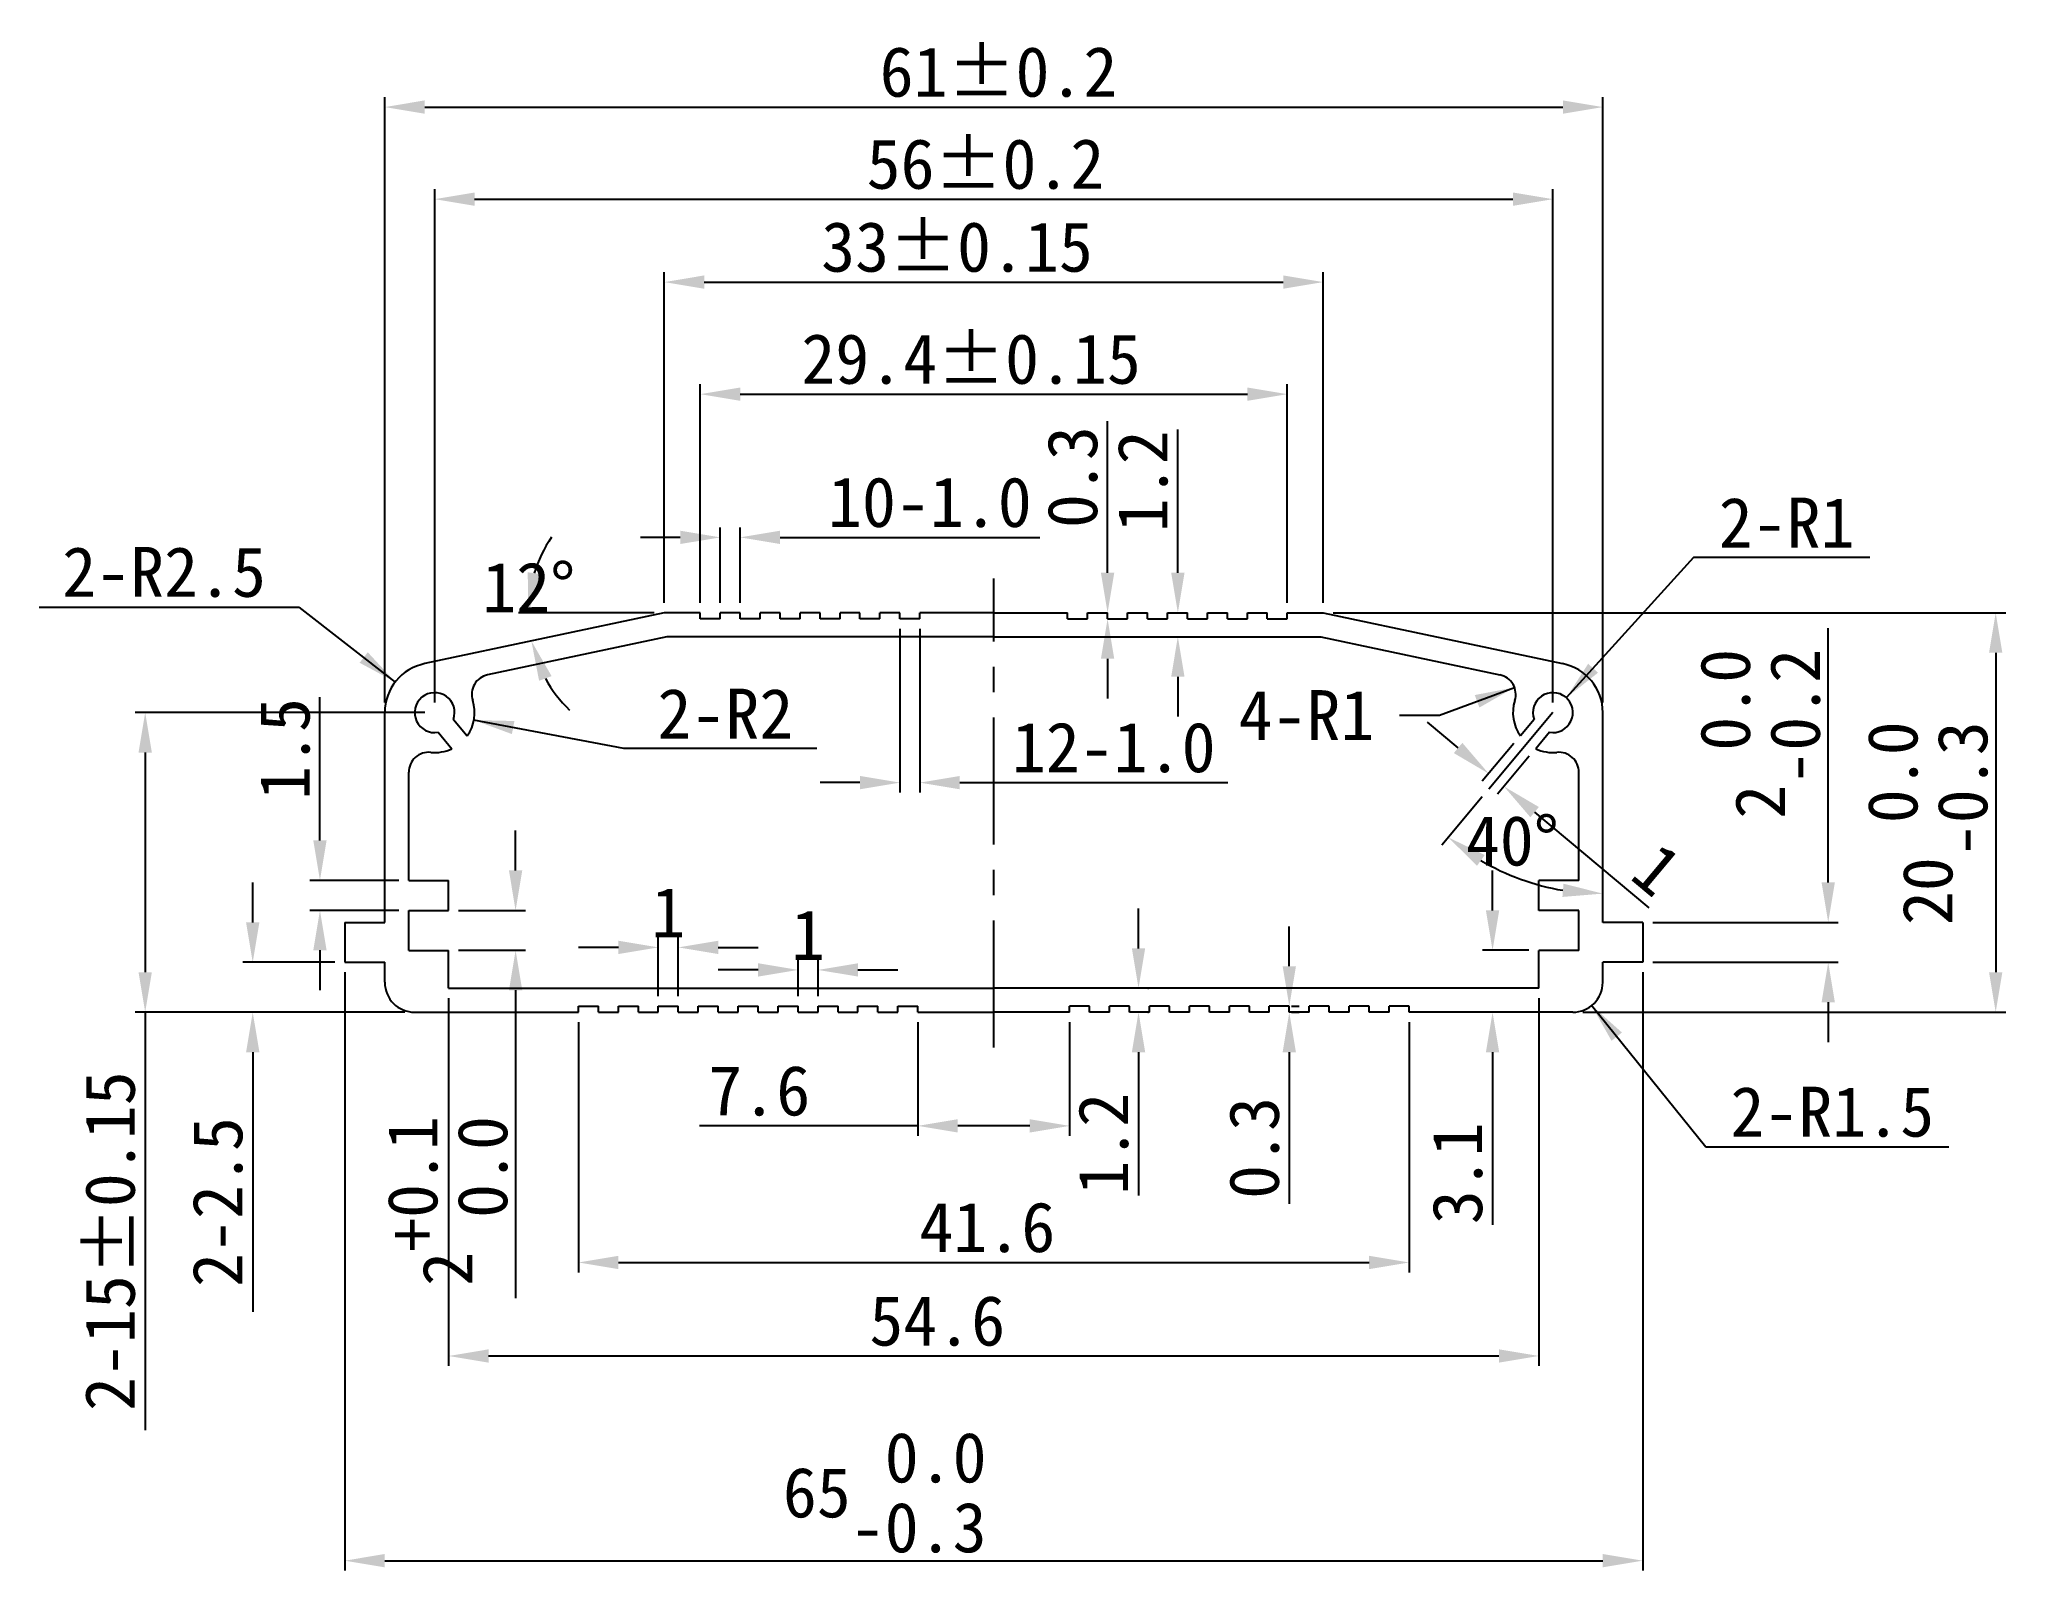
# Model space of a CAD drawing. Extents: x 70 to 168.5, y 25.7 to 102.4.
import ezdxf

# ---------------------------------------------------------------- set-up
doc = ezdxf.new("R2010")
doc.units = 0
doc.header["$LTSCALE"] = 0.2
doc.linetypes.add('CENTER', pattern=[50.8, 31.75, -6.35, 6.35, -6.35])
doc.layers.get('0').update_dxf_attribs({"linetype": 'CONTINUOUS'})
doc.layers.get('DEFPOINTS').update_dxf_attribs({"linetype": 'CONTINUOUS'})
doc.layers.add('LAYER1', color=7, linetype='CONTINUOUS')
doc.dimstyles.get("Standard").update_dxf_attribs({"dimtxt": 0.18, "dimasz": 0.18, "dimexe": 0.18, "dimexo": 0.0625, "dimgap": 0.09, "dimtad": 0, "dimtih": 1, "dimtoh": 1, "dimdec": 4, "dimzin": 0, "dimdsep": 46, "dimtxsty": 'Standard', "dimcen": 0.09, "dimadec": 0, "dimazin": 0, "dimtfac": 1, "dimtdec": 4, "dimtofl": 0, "dimtmove": 0, "dimatfit": 3, "dimfxl": 0, "dimtolj": 1, "dimtzin": 0, "dimarcsym": 0})

# ---------------------------------------------------------------- blocks, each defined once
blk = doc.blocks.new('*D1')
at = {"color": 5, "linetype": 'ByBlock'}
for p, q in [((103.139, 74.151), (103.139, 85.094)), ((132.539, 74.151), (132.539, 85.094)), ((105.139, 84.594), (130.539, 84.594))]:
    blk.add_line(p, q, dxfattribs=at)
for points in [[(105.139, 84.927), (105.139, 84.261), (103.139, 84.594)], [(130.539, 84.927), (130.539, 84.261), (132.539, 84.594)]]:
    blk.add_solid(points, dxfattribs=at)
at = {"layer": 'DEFPOINTS', "color": 0, "linetype": 'ByBlock'}
for p in [(132.539, 84.594), (103.139, 73.651), (132.539, 73.651)]:
    blk.add_point(p, dxfattribs=at)
at = {"color": 0, "linetype": 'ByBlock', "insert": (116.704, 86.344), "char_height": 2.5, "attachment_point": 5}
blk.add_mtext('\\A1;29.4±0.15', dxfattribs=at)
blk = doc.blocks.new('*D2')
at = {"color": 5, "linetype": 'ByBlock'}
for p, q in [((104.139, 74.151), (104.139, 77.924)), ((105.139, 74.151), (105.139, 77.924)), ((102.139, 77.424), (100.139, 77.424)), ((107.139, 77.424), (120.139, 77.424))]:
    blk.add_line(p, q, dxfattribs=at)
for points in [[(102.139, 77.758), (102.139, 77.091), (104.139, 77.424)], [(107.139, 77.758), (107.139, 77.091), (105.139, 77.424)]]:
    blk.add_solid(points, dxfattribs=at)
at = {"layer": 'DEFPOINTS', "color": 0, "linetype": 'ByBlock'}
for p in [(105.139, 77.424), (104.139, 73.651), (105.139, 73.651)]:
    blk.add_point(p, dxfattribs=at)
at = {"color": 0, "linetype": 'ByBlock', "insert": (114.639, 79.174), "char_height": 2.5, "attachment_point": 5}
blk.add_mtext('\\A1;10-1.0', dxfattribs=at)
blk = doc.blocks.new('*D3')
at = {"color": 5, "linetype": 'ByBlock'}
for p, q in [((113.139, 72.851), (113.139, 64.647)), ((114.139, 72.851), (114.139, 64.647)), ((111.139, 65.147), (109.139, 65.147)), ((116.139, 65.147), (129.556, 65.147))]:
    blk.add_line(p, q, dxfattribs=at)
for points in [[(111.139, 65.48), (111.139, 64.813), (113.139, 65.147)], [(116.139, 65.48), (116.139, 64.813), (114.139, 65.147)]]:
    blk.add_solid(points, dxfattribs=at)
at = {"layer": 'DEFPOINTS', "color": 0, "linetype": 'ByBlock'}
for p in [(113.139, 73.351), (114.139, 73.351), (114.139, 65.147)]:
    blk.add_point(p, dxfattribs=at)
at = {"color": 0, "linetype": 'ByBlock', "insert": (123.847, 66.897), "char_height": 2.5, "attachment_point": 5}
blk.add_mtext('\\A1;12-1.0', dxfattribs=at)
blk = doc.blocks.new('*D4')
at = {"color": 5, "linetype": 'ByBlock'}
for p, q in [((123.539, 75.651), (123.539, 83.234)), ((123.539, 71.351), (123.539, 69.351))]:
    blk.add_line(p, q, dxfattribs=at)
for points in [[(123.206, 75.651), (123.872, 75.651), (123.539, 73.651)], [(123.206, 71.351), (123.872, 71.351), (123.539, 73.351)]]:
    blk.add_solid(points, dxfattribs=at)
at = {"layer": 'DEFPOINTS', "color": 0, "linetype": 'ByBlock'}
for p in [(123.539, 73.651), (123.539, 73.651), (123.539, 73.351)]:
    blk.add_point(p, dxfattribs=at)
at = {"color": 0, "linetype": 'ByBlock', "insert": (121.789, 80.443), "char_height": 2.5, "attachment_point": 5, "rotation": 90}
blk.add_mtext('\\A1;0.3', dxfattribs=at)
blk = doc.blocks.new('*D5')
at = {"color": 5, "linetype": 'ByBlock'}
for p, q in [((127.058, 75.651), (127.058, 82.818)), ((127.058, 70.451), (127.058, 68.451))]:
    blk.add_line(p, q, dxfattribs=at)
for points in [[(126.725, 75.651), (127.392, 75.651), (127.058, 73.651)], [(126.725, 70.451), (127.392, 70.451), (127.058, 72.451)]]:
    blk.add_solid(points, dxfattribs=at)
at = {"layer": 'DEFPOINTS', "color": 0, "linetype": 'ByBlock'}
for p in [(127.058, 73.651), (127.058, 72.451), (127.058, 72.451)]:
    blk.add_point(p, dxfattribs=at)
at = {"color": 0, "linetype": 'ByBlock', "insert": (125.308, 80.234), "char_height": 2.5, "attachment_point": 5, "rotation": 90}
blk.add_mtext('\\A1;1.2', dxfattribs=at)
blk = doc.blocks.new('*D6')
at = {"color": 5, "linetype": 'ByBlock'}
for p, q in [((101.339, 74.151), (101.339, 90.704)), ((134.339, 74.151), (134.339, 90.704)), ((103.339, 90.204), (132.339, 90.204))]:
    blk.add_line(p, q, dxfattribs=at)
for points in [[(103.339, 90.538), (103.339, 89.871), (101.339, 90.204)], [(132.339, 90.538), (132.339, 89.871), (134.339, 90.204)]]:
    blk.add_solid(points, dxfattribs=at)
at = {"layer": 'DEFPOINTS', "color": 0, "linetype": 'ByBlock'}
for p in [(134.339, 90.204), (101.339, 73.651), (134.339, 73.651)]:
    blk.add_point(p, dxfattribs=at)
at = {"color": 0, "linetype": 'ByBlock', "insert": (115.999, 91.954), "char_height": 2.5, "attachment_point": 5}
blk.add_mtext('\\A1;33±0.15', dxfattribs=at)
blk = doc.blocks.new('*D7')
at = {"color": 5, "linetype": 'ByBlock'}
for p, q in [((87.339, 69.151), (87.339, 99.466)), ((148.339, 69.151), (148.339, 99.466)), ((89.339, 98.966), (146.339, 98.966))]:
    blk.add_line(p, q, dxfattribs=at)
for points in [[(89.339, 99.3), (89.339, 98.633), (87.339, 98.966)], [(146.339, 99.3), (146.339, 98.633), (148.339, 98.966)]]:
    blk.add_solid(points, dxfattribs=at)
at = {"layer": 'DEFPOINTS', "color": 0, "linetype": 'ByBlock'}
for p in [(148.339, 98.966), (87.339, 68.651), (148.339, 68.651)]:
    blk.add_point(p, dxfattribs=at)
at = {"color": 0, "linetype": 'ByBlock', "insert": (118.078, 100.716), "char_height": 2.5, "attachment_point": 5}
blk.add_mtext('\\A1;61±0.2', dxfattribs=at)
blk = doc.blocks.new('*D8')
at = {"color": 5, "linetype": 'ByBlock'}
for p, q in [((89.839, 69.151), (89.839, 94.856)), ((145.839, 69.151), (145.839, 94.856)), ((91.839, 94.356), (143.839, 94.356))]:
    blk.add_line(p, q, dxfattribs=at)
for points in [[(91.839, 94.689), (91.839, 94.022), (89.839, 94.356)], [(143.839, 94.689), (143.839, 94.022), (145.839, 94.356)]]:
    blk.add_solid(points, dxfattribs=at)
at = {"layer": 'DEFPOINTS', "color": 0, "linetype": 'ByBlock'}
for p in [(145.839, 94.356), (89.839, 68.651), (145.839, 68.651)]:
    blk.add_point(p, dxfattribs=at)
at = {"color": 0, "linetype": 'ByBlock', "insert": (117.422, 96.106), "char_height": 2.5, "attachment_point": 5}
blk.add_mtext('\\A1;56±0.2', dxfattribs=at)
blk = doc.blocks.new('*D9')
at = {"color": 5, "linetype": 'ByBlock'}
for p, q in [((89.339, 68.651), (74.841, 68.651)), ((75.341, 66.651), (75.341, 55.651)), ((88.339, 53.651), (74.841, 53.651)), ((75.341, 53.651), (75.341, 32.734))]:
    blk.add_line(p, q, dxfattribs=at)
for points in [[(75.008, 66.651), (75.675, 66.651), (75.341, 68.651)], [(75.008, 55.651), (75.675, 55.651), (75.341, 53.651)]]:
    blk.add_solid(points, dxfattribs=at)
at = {"layer": 'DEFPOINTS', "color": 0, "linetype": 'ByBlock'}
for p in [(75.341, 68.651), (89.839, 68.651), (88.839, 53.651)]:
    blk.add_point(p, dxfattribs=at)
at = {"color": 0, "linetype": 'ByBlock', "insert": (73.591, 42.193), "char_height": 2.5, "attachment_point": 5, "rotation": 90}
blk.add_mtext('\\A1;2-15±0.15', dxfattribs=at)
blk = doc.blocks.new('*D10')
at = {"color": 5, "linetype": 'ByBlock'}
for p, q in [((80.727, 58.151), (80.727, 60.151)), ((84.839, 56.151), (80.227, 56.151)), ((88.339, 53.651), (80.227, 53.651)), ((80.727, 51.651), (80.727, 38.651))]:
    blk.add_line(p, q, dxfattribs=at)
for points in [[(80.394, 58.151), (81.061, 58.151), (80.727, 56.151)], [(80.394, 51.651), (81.061, 51.651), (80.727, 53.651)]]:
    blk.add_solid(points, dxfattribs=at)
at = {"layer": 'DEFPOINTS', "color": 0, "linetype": 'ByBlock'}
for p in [(85.339, 56.151), (80.727, 53.651), (88.839, 53.651)]:
    blk.add_point(p, dxfattribs=at)
at = {"color": 0, "linetype": 'ByBlock', "insert": (78.977, 44.151), "char_height": 2.5, "attachment_point": 5, "rotation": 90}
blk.add_mtext('\\A1;2-2.5', dxfattribs=at)
blk = doc.blocks.new('*D11')
at = {"color": 5, "linetype": 'ByBlock'}
for p, q in [((159.629, 60.151), (159.629, 72.884)), ((150.839, 58.151), (160.129, 58.151)), ((150.839, 56.151), (160.129, 56.151)), ((159.629, 54.151), (159.629, 52.151))]:
    blk.add_line(p, q, dxfattribs=at)
for points in [[(159.296, 60.151), (159.962, 60.151), (159.629, 58.151)], [(159.296, 54.151), (159.962, 54.151), (159.629, 56.151)]]:
    blk.add_solid(points, dxfattribs=at)
at = {"layer": 'DEFPOINTS', "color": 0, "linetype": 'ByBlock'}
for p in [(150.339, 58.151), (159.629, 58.151), (150.339, 56.151)]:
    blk.add_point(p, dxfattribs=at)
at = {"color": 0, "linetype": 'ByBlock', "insert": (156.212, 67.592), "char_height": 2.5, "attachment_point": 5, "rotation": 90}
blk.add_mtext('\\A1;2\\S 0.0^ -0.2;', dxfattribs=at)
blk = doc.blocks.new('*D12')
at = {"color": 5, "linetype": 'ByBlock'}
for p, q in [((93.891, 60.751), (93.891, 62.751)), ((91.039, 58.751), (94.391, 58.751)), ((91.039, 56.751), (94.391, 56.751)), ((93.891, 54.751), (93.891, 39.33))]:
    blk.add_line(p, q, dxfattribs=at)
for points in [[(93.558, 60.751), (94.225, 60.751), (93.891, 58.751)], [(93.558, 54.751), (94.225, 54.751), (93.891, 56.751)]]:
    blk.add_solid(points, dxfattribs=at)
at = {"layer": 'DEFPOINTS', "color": 0, "linetype": 'ByBlock'}
for p in [(90.539, 58.751), (93.891, 58.751), (90.539, 56.751)]:
    blk.add_point(p, dxfattribs=at)
at = {"color": 0, "linetype": 'ByBlock', "insert": (90.475, 44.205), "char_height": 2.5, "attachment_point": 5, "rotation": 90}
blk.add_mtext('\\A1;2\\S+0.1^  0.0;', dxfattribs=at)
blk = doc.blocks.new('*D13')
at = {"color": 5, "linetype": 'ByBlock'}
for p, q in [((84.093, 62.251), (84.093, 69.418)), ((88.039, 60.251), (83.593, 60.251)), ((88.039, 58.751), (83.593, 58.751)), ((84.093, 56.751), (84.093, 54.751))]:
    blk.add_line(p, q, dxfattribs=at)
for points in [[(83.76, 62.251), (84.426, 62.251), (84.093, 60.251)], [(83.76, 56.751), (84.426, 56.751), (84.093, 58.751)]]:
    blk.add_solid(points, dxfattribs=at)
at = {"layer": 'DEFPOINTS', "color": 0, "linetype": 'ByBlock'}
for p in [(84.093, 60.251), (88.539, 60.251), (88.539, 58.751)]:
    blk.add_point(p, dxfattribs=at)
at = {"color": 0, "linetype": 'ByBlock', "insert": (82.343, 66.834), "char_height": 2.5, "attachment_point": 5, "rotation": 90}
blk.add_mtext('\\A1;1.5', dxfattribs=at)
blk = doc.blocks.new('*D14')
at = {"color": 5, "linetype": 'ByBlock'}
for p, q in [((142.819, 58.751), (142.819, 60.751)), ((144.639, 56.751), (142.319, 56.751)), ((142.819, 51.651), (142.819, 43.008))]:
    blk.add_line(p, q, dxfattribs=at)
for points in [[(142.486, 58.751), (143.153, 58.751), (142.819, 56.751)], [(142.486, 51.651), (143.153, 51.651), (142.819, 53.651)]]:
    blk.add_solid(points, dxfattribs=at)
at = {"layer": 'DEFPOINTS', "color": 0, "linetype": 'ByBlock'}
for p in [(145.139, 56.751), (142.819, 53.651), (142.819, 53.651)]:
    blk.add_point(p, dxfattribs=at)
at = {"color": 0, "linetype": 'ByBlock', "insert": (141.069, 45.591), "char_height": 2.5, "attachment_point": 5, "rotation": 90}
blk.add_mtext('\\A1;3.1', dxfattribs=at)
blk = doc.blocks.new('*D15')
at = {"color": 5, "linetype": 'ByBlock'}
for p, q in [((124.031, 55.951), (124.031, 57.951)), ((124.139, 53.951), (124.531, 53.951)), ((124.139, 53.651), (124.531, 53.651)), ((124.031, 51.651), (124.031, 44.068))]:
    blk.add_line(p, q, dxfattribs=at)
for points in [[(123.698, 55.951), (124.364, 55.951), (124.031, 53.951)], [(123.698, 51.651), (124.364, 51.651), (124.031, 53.651)]]:
    blk.add_solid(points, dxfattribs=at)
at = {"layer": 'DEFPOINTS', "color": 0, "linetype": 'ByBlock'}
for p in [(123.639, 53.951), (123.639, 53.651), (124.031, 53.951)]:
    blk.add_point(p, dxfattribs=at)
at = {"color": 0, "linetype": 'ByBlock', "insert": (122.281, 46.859), "char_height": 2.5, "attachment_point": 5, "rotation": 90}
blk.add_mtext('\\A1;0.3', dxfattribs=at)
blk = doc.blocks.new('*D16')
at = {"color": 5, "linetype": 'ByBlock'}
for p, q in [((97.039, 53.151), (97.039, 40.625)), ((138.639, 53.151), (138.639, 40.625)), ((99.039, 41.125), (136.639, 41.125))]:
    blk.add_line(p, q, dxfattribs=at)
for points in [[(99.039, 41.458), (99.039, 40.791), (97.039, 41.125)], [(136.639, 41.458), (136.639, 40.791), (138.639, 41.125)]]:
    blk.add_solid(points, dxfattribs=at)
at = {"layer": 'DEFPOINTS', "color": 0, "linetype": 'ByBlock'}
for p in [(97.039, 53.651), (138.639, 53.651), (138.639, 41.125)]:
    blk.add_point(p, dxfattribs=at)
at = {"color": 0, "linetype": 'ByBlock', "insert": (117.518, 42.875), "char_height": 2.5, "attachment_point": 5}
blk.add_mtext('\\A1;41.6', dxfattribs=at)
blk = doc.blocks.new('*D17')
at = {"color": 5, "linetype": 'ByBlock'}
for p, q in [((114.039, 53.151), (114.039, 47.463)), ((121.639, 53.151), (121.639, 47.463)), ((114.039, 47.963), (103.096, 47.963)), ((119.639, 47.963), (116.039, 47.963))]:
    blk.add_line(p, q, dxfattribs=at)
for points in [[(116.039, 48.297), (116.039, 47.63), (114.039, 47.963)], [(119.639, 48.297), (119.639, 47.63), (121.639, 47.963)]]:
    blk.add_solid(points, dxfattribs=at)
at = {"layer": 'DEFPOINTS', "color": 0, "linetype": 'ByBlock'}
for p in [(114.039, 53.651), (121.639, 53.651), (121.639, 47.963)]:
    blk.add_point(p, dxfattribs=at)
at = {"color": 0, "linetype": 'ByBlock', "insert": (106.096, 49.713), "char_height": 2.5, "attachment_point": 5}
blk.add_mtext('\\A1;7.6', dxfattribs=at)
blk = doc.blocks.new('*D18')
at = {"color": 5, "linetype": 'ByBlock'}
for p, q in [((125.089, 56.851), (125.089, 58.851)), ((125.562, 54.851), (125.589, 54.851)), ((125.562, 53.651), (125.589, 53.651)), ((125.089, 51.651), (125.089, 44.484))]:
    blk.add_line(p, q, dxfattribs=at)
for points in [[(124.755, 56.851), (125.422, 56.851), (125.089, 54.851)], [(124.755, 51.651), (125.422, 51.651), (125.089, 53.651)]]:
    blk.add_solid(points, dxfattribs=at)
at = {"layer": 'DEFPOINTS', "color": 0, "linetype": 'ByBlock'}
for p in [(125.062, 54.851), (125.089, 54.851), (125.062, 53.651)]:
    blk.add_point(p, dxfattribs=at)
at = {"color": 0, "linetype": 'ByBlock', "insert": (123.339, 47.068), "char_height": 2.5, "attachment_point": 5, "rotation": 90}
blk.add_mtext('\\A1;1.2', dxfattribs=at)
blk = doc.blocks.new('*D19')
at = {"color": 5, "linetype": 'ByBlock'}
for p, q in [((90.539, 54.351), (90.539, 35.943)), ((145.139, 54.351), (145.139, 35.943)), ((92.539, 36.443), (143.139, 36.443))]:
    blk.add_line(p, q, dxfattribs=at)
for points in [[(92.539, 36.777), (92.539, 36.11), (90.539, 36.443)], [(143.139, 36.777), (143.139, 36.11), (145.139, 36.443)]]:
    blk.add_solid(points, dxfattribs=at)
at = {"layer": 'DEFPOINTS', "color": 0, "linetype": 'ByBlock'}
for p in [(90.539, 54.851), (145.139, 54.851), (145.139, 36.443)]:
    blk.add_point(p, dxfattribs=at)
at = {"color": 0, "linetype": 'ByBlock', "insert": (115.009, 38.193), "char_height": 2.5, "attachment_point": 5}
blk.add_mtext('\\A1;54.6', dxfattribs=at)
blk = doc.blocks.new('*D20')
at = {"color": 5, "linetype": 'ByBlock'}
for p, q in [((85.339, 55.651), (85.339, 25.696)), ((150.339, 55.651), (150.339, 25.696)), ((87.339, 26.196), (148.339, 26.196))]:
    blk.add_line(p, q, dxfattribs=at)
for points in [[(87.339, 26.53), (87.339, 25.863), (85.339, 26.196)], [(148.339, 26.53), (148.339, 25.863), (150.339, 26.196)]]:
    blk.add_solid(points, dxfattribs=at)
at = {"layer": 'DEFPOINTS', "color": 0, "linetype": 'ByBlock'}
for p in [(85.339, 56.151), (150.339, 56.151), (150.339, 26.196)]:
    blk.add_point(p, dxfattribs=at)
at = {"color": 0, "linetype": 'ByBlock', "insert": (112.378, 29.613), "char_height": 2.5, "attachment_point": 5}
blk.add_mtext('\\A1;65\\S 0.0^ -0.3;', dxfattribs=at)
blk = doc.blocks.new('*D21')
at = {"color": 5, "linetype": 'ByBlock'}
for p, q in [((134.839, 73.651), (168.517, 73.651)), ((168.017, 71.651), (168.017, 55.651)), ((147.339, 53.651), (168.517, 53.651))]:
    blk.add_line(p, q, dxfattribs=at)
for points in [[(167.683, 71.651), (168.35, 71.651), (168.017, 73.651)], [(167.683, 55.651), (168.35, 55.651), (168.017, 53.651)]]:
    blk.add_solid(points, dxfattribs=at)
at = {"layer": 'DEFPOINTS', "color": 0, "linetype": 'ByBlock'}
for p in [(134.339, 73.651), (146.839, 53.651), (168.017, 53.651)]:
    blk.add_point(p, dxfattribs=at)
at = {"color": 0, "linetype": 'ByBlock', "insert": (164.6, 63.115), "char_height": 2.5, "attachment_point": 5, "rotation": 90}
blk.add_mtext('\\A1;20\\S 0.0^ -0.3;', dxfattribs=at)
blk = doc.blocks.new('*D22')
at = {"color": 5, "linetype": 'ByBlock'}
for p, q in [((108.039, 54.451), (108.039, 56.27)), ((109.039, 54.451), (109.039, 56.27)), ((106.039, 55.77), (104.039, 55.77)), ((111.039, 55.77), (113.039, 55.77))]:
    blk.add_line(p, q, dxfattribs=at)
for points in [[(106.039, 56.104), (106.039, 55.437), (108.039, 55.77)], [(111.039, 56.104), (111.039, 55.437), (109.039, 55.77)]]:
    blk.add_solid(points, dxfattribs=at)
at = {"layer": 'DEFPOINTS', "color": 0, "linetype": 'ByBlock'}
for p in [(109.039, 55.77), (108.039, 53.951), (109.039, 53.951)]:
    blk.add_point(p, dxfattribs=at)
at = {"color": 0, "linetype": 'ByBlock', "insert": (108.539, 57.52), "char_height": 2.5, "attachment_point": 5}
blk.add_mtext('\\A1;1', dxfattribs=at)
blk = doc.blocks.new('*D23')
at = {"color": 5, "linetype": 'ByBlock'}
for p, q in [((101.039, 54.451), (101.039, 57.399)), ((102.039, 54.451), (102.039, 57.399)), ((99.039, 56.899), (97.039, 56.899)), ((104.039, 56.899), (106.039, 56.899))]:
    blk.add_line(p, q, dxfattribs=at)
for points in [[(99.039, 57.232), (99.039, 56.566), (101.039, 56.899)], [(104.039, 57.232), (104.039, 56.566), (102.039, 56.899)]]:
    blk.add_solid(points, dxfattribs=at)
at = {"layer": 'DEFPOINTS', "color": 0, "linetype": 'ByBlock'}
for p in [(102.039, 56.899), (101.039, 53.951), (102.039, 53.951)]:
    blk.add_point(p, dxfattribs=at)
at = {"color": 0, "linetype": 'ByBlock', "insert": (101.539, 58.649), "char_height": 2.5, "attachment_point": 5}
blk.add_mtext('\\A1;1', dxfattribs=at)
blk = doc.blocks.new('*D24')
at = {"color": 5, "linetype": 'ByBlock'}
for p, q in [((70.039, 73.928), (83.039, 73.928)), ((83.039, 73.928), (87.864, 70.184))]:
    blk.add_line(p, q, dxfattribs=at)
blk.add_solid([(86.489, 71.673), (86.08, 71.147), (87.864, 70.184)], dxfattribs=at)
at = {"layer": 'DEFPOINTS', "color": 0, "linetype": 'ByBlock'}
for p in [(87.864, 70.184), (89.839, 68.651)]:
    blk.add_point(p, dxfattribs=at)
at = {"color": 0, "linetype": 'ByBlock', "insert": (76.289, 75.678), "char_height": 2.5, "attachment_point": 5}
blk.add_mtext('\\A1;2-R2.5', dxfattribs=at)
blk = doc.blocks.new('*D25')
at = {"color": 5, "linetype": 'ByBlock'}
for p, q in [((140.167, 68.526), (143.92, 69.911)), ((138.167, 68.526), (140.167, 68.526))]:
    blk.add_line(p, q, dxfattribs=at)
blk.add_solid([(141.928, 69.531), (142.159, 68.906), (143.92, 69.911)], dxfattribs=at)
at = {"layer": 'DEFPOINTS', "color": 0, "linetype": 'ByBlock'}
for p in [(142.982, 69.565), (143.92, 69.911)]:
    blk.add_point(p, dxfattribs=at)
at = {"color": 0, "linetype": 'ByBlock', "insert": (133.501, 68.526), "char_height": 2.5, "attachment_point": 5}
blk.add_mtext('\\A1;4-R1', dxfattribs=at)
blk = doc.blocks.new('*D26')
at = {"color": 5, "linetype": 'ByBlock'}
for p, q in [((152.881, 76.416), (146.511, 69.392)), ((161.714, 76.416), (152.881, 76.416))]:
    blk.add_line(p, q, dxfattribs=at)
blk.add_solid([(147.607, 71.097), (148.101, 70.649), (146.511, 69.392)], dxfattribs=at)
at = {"layer": 'DEFPOINTS', "color": 0, "linetype": 'ByBlock'}
for p in [(146.511, 69.392), (145.839, 68.651)]:
    blk.add_point(p, dxfattribs=at)
at = {"color": 0, "linetype": 'ByBlock', "insert": (157.547, 78.166), "char_height": 2.5, "attachment_point": 5}
blk.add_mtext('\\A1;2-R1', dxfattribs=at)
blk = doc.blocks.new('*D27')
at = {"color": 5, "linetype": 'ByBlock'}
for p, q in [((153.502, 46.904), (147.782, 53.984)), ((165.668, 46.904), (153.502, 46.904))]:
    blk.add_line(p, q, dxfattribs=at)
blk.add_solid([(149.298, 52.638), (148.779, 52.219), (147.782, 53.984)], dxfattribs=at)
at = {"layer": 'DEFPOINTS', "color": 0, "linetype": 'ByBlock'}
for p in [(146.839, 55.151), (147.782, 53.984)]:
    blk.add_point(p, dxfattribs=at)
at = {"color": 0, "linetype": 'ByBlock', "insert": (159.835, 48.654), "char_height": 2.5, "attachment_point": 5}
blk.add_mtext('\\A1;2-R1.5', dxfattribs=at)
blk = doc.blocks.new('*D28')
at = {"color": 5, "linetype": 'ByBlock'}
for p, q in [((99.315, 66.85), (91.804, 68.277)), ((108.981, 66.85), (99.315, 66.85))]:
    blk.add_line(p, q, dxfattribs=at)
blk.add_solid([(93.831, 68.231), (93.707, 67.577), (91.804, 68.277)], dxfattribs=at)
at = {"layer": 'DEFPOINTS', "color": 0, "linetype": 'ByBlock'}
for p in [(89.839, 68.651), (91.804, 68.277)]:
    blk.add_point(p, dxfattribs=at)
at = {"color": 0, "linetype": 'ByBlock', "insert": (104.398, 68.6), "char_height": 2.5, "attachment_point": 5}
blk.add_mtext('\\A1;2-R2', dxfattribs=at)
blk = doc.blocks.new('*D29')
at = {"color": 5, "linetype": 'ByBlock'}
for p, q in [((141.093, 66.882), (139.561, 68.167)), ((143.891, 67.105), (142.305, 65.214)), ((144.657, 66.463), (143.071, 64.571)), ((144.925, 63.669), (150.643, 58.875))]:
    blk.add_line(p, q, dxfattribs=at)
for points in [[(141.307, 67.137), (140.879, 66.626), (142.626, 65.597)], [(145.139, 63.925), (144.711, 63.414), (143.392, 64.954)]]:
    blk.add_solid(points, dxfattribs=at)
at = {"layer": 'DEFPOINTS', "color": 0, "linetype": 'ByBlock'}
for p in [(144.212, 67.488), (144.978, 66.846), (143.392, 64.954)]:
    blk.add_point(p, dxfattribs=at)
at = {"color": 0, "linetype": 'ByBlock', "insert": (151.064, 60.805), "char_height": 2.5, "attachment_point": 5, "rotation": 320.02148}
blk.add_mtext('\\A1;1', dxfattribs=at)
blk = doc.blocks.new('*D30')
at = {"color": 5, "linetype": 'ByBlock'}
blk.add_line((100.839, 73.651), (94.034, 73.651), dxfattribs=at)
for start, end in [(146.19948, 163.09974), (208.90026, 225.80052)]:
    blk.add_arc((101.339, 73.651), 6.805, start, end, dxfattribs=at)
for points in [[(95.158, 75.58), (94.498, 75.678), (94.534, 73.651)], [(95.069, 70.246), (95.694, 70.479), (94.683, 72.236)]]:
    blk.add_solid(points, dxfattribs=at)
at = {"layer": 'DEFPOINTS', "color": 0, "linetype": 'ByBlock'}
for p in [(101.339, 73.651), (101.339, 73.651), (103.139, 73.651), (94.6, 72.704), (89.354, 71.103)]:
    blk.add_point(p, dxfattribs=at)
at = {"color": 0, "linetype": 'ByBlock', "insert": (94.551, 74.925), "char_height": 2.5, "attachment_point": 5}
blk.add_mtext('\\A1;12°', dxfattribs=at)
blk = doc.blocks.new('*D31')
at = {"color": 5, "linetype": 'ByBlock'}
blk.add_line((142.304, 64.438), (140.278, 62.024), dxfattribs=at)
blk.add_arc((148.339, 71.63), 12.041, 239.52813, 260.47187, dxfattribs=at)
for points in [[(142.041, 60.981), (142.426, 61.525), (140.6, 62.407)], [(146.374, 60.088), (146.318, 59.424), (148.339, 59.59)]]:
    blk.add_solid(points, dxfattribs=at)
at = {"layer": 'DEFPOINTS', "color": 0, "linetype": 'ByBlock'}
for p in [(145.839, 68.651), (148.339, 68.651), (142.625, 64.821), (145.562, 59.914), (148.339, 58.151)]:
    blk.add_point(p, dxfattribs=at)
at = {"color": 0, "linetype": 'ByBlock', "insert": (143.811, 62.224), "char_height": 2.5, "attachment_point": 5}
blk.add_mtext('\\A1;40°', dxfattribs=at)

msp = doc.modelspace()

# ---------------------------------------------------------------- linework, layer by layer
at = {"linetype": 'CENTER'}
msp.add_line((117.83916, 51.8914), (117.83916, 75.35986), dxfattribs=at)
for p, q in [((101.33916, 73.6509), (89.35377, 71.10333)), ((103.13916, 73.6509), (101.33916, 73.6509)), ((103.13916, 73.3509), (103.13916, 73.6509)), ((104.13916, 73.3509), (103.13916, 73.3509)), ((105.13916, 73.6509), (104.13916, 73.6509)), ((104.13916, 73.3509), (104.13916, 73.6509)), ((105.13916, 73.3509), (105.13916, 73.6509)), ((106.13916, 73.3509), (105.13916, 73.3509)), ((107.13916, 73.6509), (106.13916, 73.6509)), ((106.13916, 73.3509), (106.13916, 73.6509)), ((107.13916, 73.3509), (107.13916, 73.6509)), ((108.13916, 73.3509), (107.13916, 73.3509)), ((109.13916, 73.6509), (108.13916, 73.6509)), ((108.13916, 73.3509), (108.13916, 73.6509)), ((109.13916, 73.3509), (109.13916, 73.6509)), ((110.13916, 73.3509), (109.13916, 73.3509)), ((111.13916, 73.6509), (110.13916, 73.6509)), ((110.13916, 73.3509), (110.13916, 73.6509)), ((111.13916, 73.3509), (111.13916, 73.6509)), ((112.13916, 73.3509), (111.13916, 73.3509)), ((113.13916, 73.6509), (112.13916, 73.6509)), ((112.13916, 73.3509), (112.13916, 73.6509)), ((113.13916, 73.3509), (113.13916, 73.6509)), ((114.13916, 73.3509), (113.13916, 73.3509)), ((117.83916, 73.6509), (114.13916, 73.6509)), ((114.13916, 73.3509), (114.13916, 73.6509)), ((117.83916, 73.6509), (121.53916, 73.6509)), ((121.53916, 73.3509), (121.53916, 73.6509)), ((121.53916, 73.3509), (122.53916, 73.3509)), ((122.53916, 73.6509), (123.53916, 73.6509)), ((122.53916, 73.3509), (122.53916, 73.6509)), ((123.53916, 73.3509), (123.53916, 73.6509)), ((123.53916, 73.3509), (124.53916, 73.3509)), ((124.53916, 73.3509), (124.53916, 73.6509)), ((124.53916, 73.6509), (125.53916, 73.6509)), ((125.53916, 73.3509), (125.53916, 73.6509)), ((125.53916, 73.3509), (126.53916, 73.3509)), ((126.53916, 73.3509), (126.53916, 73.6509)), ((126.53916, 73.6509), (127.53916, 73.6509)), ((127.53916, 73.3509), (127.53916, 73.6509)), ((127.53916, 73.3509), (128.53916, 73.3509)), ((128.53916, 73.3509), (128.53916, 73.6509)), ((128.53916, 73.6509), (129.53916, 73.6509)), ((129.53916, 73.3509), (129.53916, 73.6509)), ((129.53916, 73.3509), (130.53916, 73.3509)), ((130.53916, 73.3509), (130.53916, 73.6509)), ((130.53916, 73.6509), (131.53916, 73.6509)), ((131.53916, 73.3509), (131.53916, 73.6509)), ((131.53916, 73.3509), (132.53916, 73.3509)), ((132.53916, 73.3509), (132.53916, 73.6509)), ((132.53916, 73.6509), (134.33916, 73.6509)), ((134.33916, 73.6509), (146.32456, 71.10333)), ((101.46529, 72.4509), (92.48869, 70.54286)), ((117.83916, 72.4509), (101.46529, 72.4509)), ((117.83916, 72.4509), (134.21304, 72.4509)), ((134.21304, 72.4509), (143.18964, 70.54286)), ((87.33916, 58.1509), (87.33916, 68.6509)), ((90.77873, 68.30853), (91.4665, 67.48824)), ((144.8996, 68.30853), (144.21182, 67.48824)), ((148.33916, 58.1509), (148.33916, 68.6509)), ((90.01244, 67.66603), (90.70022, 66.84574)), ((145.66588, 67.66603), (144.97811, 66.84574)), ((88.53916, 60.2509), (88.53916, 65.66594)), ((147.13916, 60.2509), (147.13916, 65.66594)), ((88.53916, 60.2509), (90.53916, 60.2509)), ((90.53916, 58.7509), (90.53916, 60.2509)), ((147.13916, 60.2509), (145.13916, 60.2509)), ((145.13916, 58.7509), (145.13916, 60.2509)), ((85.33916, 58.1509), (87.33916, 58.1509)), ((85.33916, 58.1509), (85.33916, 56.1509)), ((88.53916, 58.7509), (90.53916, 58.7509)), ((88.53916, 56.7509), (88.53916, 58.7509)), ((147.13916, 58.7509), (145.13916, 58.7509)), ((147.13916, 56.7509), (147.13916, 58.7509)), ((150.33916, 58.1509), (148.33916, 58.1509)), ((150.33916, 58.1509), (150.33916, 56.1509)), ((85.33916, 56.1509), (87.33916, 56.1509)), ((87.33916, 55.1509), (87.33916, 56.1509)), ((88.53916, 56.7509), (90.53916, 56.7509)), ((90.53916, 54.8509), (90.53916, 56.7509)), ((147.13916, 56.7509), (145.13916, 56.7509)), ((145.13916, 54.8509), (145.13916, 56.7509)), ((150.33916, 56.1509), (148.33916, 56.1509)), ((148.33916, 55.1509), (148.33916, 56.1509)), ((90.53916, 54.8509), (117.83916, 54.8509)), ((145.13916, 54.8509), (117.83916, 54.8509)), ((88.83916, 53.6509), (97.03916, 53.6509)), ((97.03916, 53.6509), (97.03916, 53.9509)), ((97.03916, 53.9509), (98.03916, 53.9509)), ((98.03916, 53.6509), (98.03916, 53.9509)), ((98.03916, 53.6509), (99.03916, 53.6509)), ((99.03916, 53.6509), (99.03916, 53.9509)), ((99.03916, 53.9509), (100.03916, 53.9509)), ((100.03916, 53.6509), (100.03916, 53.9509)), ((100.03916, 53.6509), (101.03916, 53.6509)), ((101.03916, 53.6509), (101.03916, 53.9509)), ((101.03916, 53.9509), (102.03916, 53.9509)), ((102.03916, 53.6509), (102.03916, 53.9509)), ((102.03916, 53.6509), (103.03916, 53.6509)), ((103.03916, 53.6509), (103.03916, 53.9509)), ((103.03916, 53.9509), (104.03916, 53.9509)), ((104.03916, 53.6509), (104.03916, 53.9509)), ((104.03916, 53.6509), (105.03916, 53.6509)), ((105.03916, 53.6509), (105.03916, 53.9509)), ((105.03916, 53.9509), (106.03916, 53.9509)), ((106.03916, 53.6509), (106.03916, 53.9509)), ((106.03916, 53.6509), (107.03916, 53.6509)), ((107.03916, 53.6509), (107.03916, 53.9509)), ((107.03916, 53.9509), (108.03916, 53.9509)), ((108.03916, 53.6509), (108.03916, 53.9509)), ((108.03916, 53.6509), (109.03916, 53.6509)), ((109.03916, 53.6509), (109.03916, 53.9509)), ((109.03916, 53.9509), (110.03916, 53.9509)), ((110.03916, 53.6509), (110.03916, 53.9509)), ((110.03916, 53.6509), (111.03916, 53.6509)), ((111.03916, 53.6509), (111.03916, 53.9509)), ((111.03916, 53.9509), (112.03916, 53.9509)), ((112.03916, 53.6509), (112.03916, 53.9509)), ((112.03916, 53.6509), (113.03916, 53.6509)), ((113.03916, 53.9509), (114.03916, 53.9509)), ((113.03916, 53.6509), (113.03916, 53.9509)), ((114.03916, 53.6509), (114.03916, 53.9509)), ((114.03916, 53.6509), (117.83916, 53.6509)), ((121.63916, 53.6509), (117.83916, 53.6509)), ((122.63916, 53.9509), (121.63916, 53.9509)), ((121.63916, 53.6509), (121.63916, 53.9509)), ((122.63916, 53.6509), (122.63916, 53.9509)), ((123.63916, 53.6509), (122.63916, 53.6509)), ((124.63916, 53.9509), (123.63916, 53.9509)), ((123.63916, 53.6509), (123.63916, 53.9509)), ((124.63916, 53.6509), (124.63916, 53.9509)), ((125.63916, 53.6509), (124.63916, 53.6509)), ((126.63916, 53.9509), (125.63916, 53.9509)), ((125.63916, 53.6509), (125.63916, 53.9509)), ((126.63916, 53.6509), (126.63916, 53.9509)), ((127.63916, 53.6509), (126.63916, 53.6509)), ((128.63916, 53.9509), (127.63916, 53.9509)), ((127.63916, 53.6509), (127.63916, 53.9509)), ((128.63916, 53.6509), (128.63916, 53.9509)), ((129.63916, 53.6509), (128.63916, 53.6509)), ((130.63916, 53.9509), (129.63916, 53.9509)), ((129.63916, 53.6509), (129.63916, 53.9509)), ((130.63916, 53.6509), (130.63916, 53.9509)), ((131.63916, 53.6509), (130.63916, 53.6509)), ((132.63916, 53.9509), (131.63916, 53.9509)), ((131.63916, 53.6509), (131.63916, 53.9509)), ((132.63916, 53.6509), (132.63916, 53.9509)), ((133.63916, 53.6509), (132.63916, 53.6509)), ((134.63916, 53.9509), (133.63916, 53.9509)), ((133.63916, 53.6509), (133.63916, 53.9509)), ((134.63916, 53.6509), (134.63916, 53.9509)), ((135.63916, 53.6509), (134.63916, 53.6509)), ((136.63916, 53.9509), (135.63916, 53.9509)), ((135.63916, 53.6509), (135.63916, 53.9509)), ((136.63916, 53.6509), (136.63916, 53.9509)), ((137.63916, 53.6509), (136.63916, 53.6509)), ((138.63916, 53.9509), (137.63916, 53.9509)), ((137.63916, 53.6509), (137.63916, 53.9509)), ((138.63916, 53.6509), (138.63916, 53.9509)), ((146.83916, 53.6509), (138.63916, 53.6509))]:
    msp.add_line(p, q)
for centre, radius, start, end in [((89.83916, 68.6509), 2.5, 101.1954974, 180), ((145.83916, 68.6509), 2.5, 0, 78.8045026), ((92.6966, 69.56472), 1, 102, 197.7344401), ((142.98173, 69.56472), 1, 342.2655599, 78), ((89.83916, 68.6509), 1, 339.9785166, 279.9785166), ((89.83916, 68.6509), 2, 324.4560288, 17.7344401), ((145.83916, 68.6509), 2, 162.2655599, 215.5439712), ((145.83916, 68.6509), 1, 260.0214834, 200.0214834), ((89.53916, 65.66594), 1, 84.2608295, 180), ((89.83916, 68.6509), 2, 264.2608295, 295.5010044), ((145.83916, 68.6509), 2, 244.4989956, 275.7391705), ((146.13916, 65.66594), 1, 0, 95.7391705), ((88.83916, 55.1509), 1.5, 180, 270), ((146.83916, 55.1509), 1.5, 270, 0)]:
    msp.add_arc(centre, radius, start, end)
at = {"layer": 'LAYER1', "color": 5}
msp.add_line((145.83916, 68.6509), (142.62522, 64.82068), dxfattribs=at)

# ---------------------------------------------------------------- dimensions: what is measured, and where the dimension line sits
at = {"layer": 'LAYER1'}
for base, p1, p2, text, picture, middle in [((148.33916, 98.96648), (87.33916, 68.6509), (148.33916, 68.6509), '61%%P0.2', '*D7', (118.07817, 98.96648)), ((145.83916, 94.35574), (89.83916, 68.6509), (145.83916, 68.6509), '56%%P0.2', '*D8', (117.42161, 94.35574)), ((134.33916, 90.20434), (101.33916, 73.6509), (134.33916, 73.6509), '33%%P0.15', '*D6', (115.99907, 90.20434)), ((132.53916, 84.59413), (103.13916, 73.6509), (132.53916, 73.6509), '29.4%%P0.15', '*D1', (116.70431, 84.59413)), ((105.13916, 77.42421), (104.13916, 73.6509), (105.13916, 73.6509), '10-1.0', '*D2', (114.63916, 77.42421)), ((114.13916, 65.14673), (113.13916, 73.3509), (114.13916, 73.3509), '12-1.0', '*D3', (123.8475, 65.14673))]:
    dim = msp.add_linear_dim(base=base, p1=p1, p2=p2, text=text, dimstyle='Standard', override={"dimtxt": 2.5, "dimasz": 2, "dimexe": 0.5, "dimexo": 0.5, "dimgap": 0.5, "dimtad": 1, "dimtih": 0, "dimtoh": 0, "dimzin": 8, "dimlunit": 6, "dimcen": 0, "dimclrd": 5, "dimclre": 5}, dxfattribs=at)
    dim.commit()
    dim.dimension.update_dxf_attribs({"geometry": picture, "text_midpoint": middle, "dimtype": 160})
for base, p1, p2, angle, override, picture, middle, dimtype in [((123.53916, 73.6509), (123.53916, 73.3509), (123.53916, 73.6509), 90, {"dimtxt": 2.5, "dimasz": 2, "dimexe": 0.5, "dimexo": 0.5, "dimgap": 0.5, "dimtad": 1, "dimtih": 0, "dimtoh": 0, "dimzin": 8, "dimlunit": 6, "dimcen": 0, "dimclrd": 5, "dimclre": 5}, '*D4', (123.53916, 80.44257), 160), ((127.05841, 72.4509), (127.05841, 73.6509), (127.05841, 72.4509), 90, {"dimtxt": 2.5, "dimasz": 2, "dimexe": 0.5, "dimexo": 0.5, "dimgap": 0.5, "dimtad": 1, "dimtih": 0, "dimtoh": 0, "dimzin": 8, "dimlunit": 6, "dimcen": 0, "dimclrd": 5, "dimclre": 5}, '*D5', (127.05841, 80.23423), 160), ((159.62884, 58.1509), (150.33916, 56.1509), (150.33916, 58.1509), 90, {"dimtxt": 2.5, "dimasz": 2, "dimexe": 0.5, "dimexo": 0.5, "dimgap": 0.5, "dimtad": 1, "dimtih": 0, "dimtoh": 0, "dimzin": 8, "dimlunit": 6, "dimcen": 0, "dimclrd": 5, "dimclre": 5, "dimtol": 1, "dimtm": 0.2, "dimtdec": 1}, '*D11', (159.62884, 67.59214), 160), ((168.01665, 53.6509), (134.33916, 73.6509), (146.83916, 53.6509), 90, {"dimtxt": 2.5, "dimasz": 2, "dimexe": 0.5, "dimexo": 0.5, "dimgap": 0.5, "dimtad": 1, "dimtih": 0, "dimtoh": 0, "dimzin": 8, "dimlunit": 6, "dimcen": 0, "dimclrd": 5, "dimclre": 5, "dimtol": 1, "dimtm": 0.3, "dimtdec": 1}, '*D21', (168.01665, 63.11524), 160), ((84.09287, 60.2509), (88.53916, 58.7509), (88.53916, 60.2509), 90, {"dimtxt": 2.5, "dimasz": 2, "dimexe": 0.5, "dimexo": 0.5, "dimgap": 0.5, "dimtad": 1, "dimtih": 0, "dimtoh": 0, "dimzin": 8, "dimlunit": 6, "dimcen": 0, "dimclrd": 5, "dimclre": 5}, '*D13', (84.09287, 66.83423), 160), ((143.39216, 64.95424), (144.21182, 67.48824), (144.97811, 66.84574), 320.0214834, {"dimtxt": 2.5, "dimasz": 2, "dimexe": 0.5, "dimexo": 0.5, "dimgap": 0.5, "dimtad": 1, "dimtih": 0, "dimtoh": 0, "dimzin": 8, "dimlunit": 6, "dimcen": 0, "dimclrd": 5, "dimclre": 5}, '*D29', (149.94011, 59.46403), 161), ((93.89126, 58.7509), (90.53916, 56.7509), (90.53916, 58.7509), 90, {"dimtxt": 2.5, "dimasz": 2, "dimexe": 0.5, "dimexo": 0.5, "dimgap": 0.5, "dimtad": 1, "dimtih": 0, "dimtoh": 0, "dimzin": 8, "dimlunit": 6, "dimcen": 0, "dimclrd": 5, "dimclre": 5, "dimtol": 1, "dimtp": 0.1, "dimtdec": 1}, '*D12', (93.89126, 44.20489), 160), ((142.81948, 53.6509), (145.13916, 56.7509), (142.81948, 53.6509), 90, {"dimtxt": 2.5, "dimasz": 2, "dimexe": 0.5, "dimexo": 0.5, "dimgap": 0.5, "dimtad": 1, "dimtih": 0, "dimtoh": 0, "dimzin": 8, "dimlunit": 6, "dimcen": 0, "dimclrd": 5, "dimclre": 5}, '*D14', (142.81948, 45.59095), 160), ((125.08867, 54.8509), (125.06208, 53.6509), (125.06208, 54.8509), 90, {"dimtxt": 2.5, "dimasz": 2, "dimexe": 0.5, "dimexo": 0.5, "dimgap": 0.5, "dimtad": 1, "dimtih": 0, "dimtoh": 0, "dimzin": 8, "dimlunit": 6, "dimcen": 0, "dimclrd": 5, "dimclre": 5}, '*D18', (125.08867, 47.06757), 160)]:
    dim = msp.add_linear_dim(base=base, p1=p1, p2=p2, angle=angle, dimstyle='Standard', override=override, dxfattribs=at)
    dim.commit()
    dim.dimension.update_dxf_attribs({"geometry": picture, "text_midpoint": middle, "dimtype": dimtype})
for center, mpoint, text, override, picture, middle in [((145.83916, 68.6509), (146.51091, 69.39168), '2-R1', {"dimtxt": 2.5, "dimasz": 2, "dimexe": 0.5, "dimexo": 0.5, "dimgap": 0.5, "dimtad": 1, "dimzin": 8, "dimlunit": 6, "dimcen": 0, "dimclrd": 5, "dimclre": 5}, '*D26', (157.54725, 76.41588)), ((89.83916, 68.6509), (87.86419, 70.1837), '2-R2.5', {"dimtxt": 2.5, "dimasz": 2, "dimexe": 0.5, "dimexo": 0.5, "dimgap": 0.5, "dimtad": 1, "dimzin": 8, "dimlunit": 6, "dimcen": 0, "dimclrd": 5, "dimclre": 5}, '*D24', (76.28929, 73.92834)), ((89.83916, 68.6509), (91.80399, 68.27745), '2-R2', {"dimtxt": 2.5, "dimasz": 2, "dimexe": 0.5, "dimexo": 0.5, "dimgap": 0.5, "dimtad": 1, "dimzin": 8, "dimlunit": 6, "dimcen": 0, "dimclrd": 5, "dimclre": 5}, '*D28', (104.39791, 66.84992)), ((142.98173, 69.56472), (143.91983, 69.91106), '4-R1', {"dimtxt": 2.5, "dimasz": 2, "dimexe": 0.5, "dimexo": 0.5, "dimgap": 0.5, "dimtad": 1, "dimzin": 8, "dimlunit": 6, "dimcen": 0, "dimclrd": 5, "dimclre": 5, "dimtmove": 1}, '*D25', (133.50074, 68.52567)), ((146.83916, 55.1509), (147.78179, 53.98408), '2-R1.5', {"dimtxt": 2.5, "dimasz": 2, "dimexe": 0.5, "dimexo": 0.5, "dimgap": 0.5, "dimtad": 1, "dimzin": 8, "dimlunit": 6, "dimcen": 0, "dimclrd": 5, "dimclre": 5}, '*D27', (159.83484, 46.904))]:
    dim = msp.add_radius_dim(center=center, mpoint=mpoint, text=text, dimstyle='Standard', override=override, dxfattribs=at)
    dim.commit()
    dim.dimension.update_dxf_attribs({"geometry": picture, "text_midpoint": middle, "dimtype": 164})
for base, line1, line2, picture, middle in [((94.60028, 72.70381), ((103.13916, 73.6509), (101.33916, 73.6509)), ((101.33916, 73.6509), (89.35377, 71.10333)), '*D30', (94.55074, 73.17467)), ((145.56243, 59.91432), ((148.33916, 58.1509), (148.33916, 68.6509)), ((145.83916, 68.6509), (142.62522, 64.82068)), '*D31', (143.81086, 60.47373))]:
    dim = msp.add_angular_dim_2l(base=base, line1=line1, line2=line2, dimstyle='Standard', override={"dimtxt": 2.5, "dimasz": 2, "dimexe": 0.5, "dimexo": 0.5, "dimgap": 0.5, "dimtad": 1, "dimzin": 8, "dimcen": 0, "dimclrd": 5, "dimclre": 5, "dimadec": 4, "dimazin": 2}, dxfattribs=at)
    dim.commit()
    dim.dimension.update_dxf_attribs({"geometry": picture, "text_midpoint": middle, "dimtype": 162})
for base, p1, p2, text, picture, middle in [((75.34137, 68.6509), (88.83916, 53.6509), (89.83916, 68.6509), '2-15%%P0.15', '*D9', (75.34137, 42.19257)), ((80.72732, 53.6509), (85.33916, 56.1509), (88.83916, 53.6509), '2-2.5', '*D10', (80.72732, 44.1509))]:
    dim = msp.add_linear_dim(base=base, p1=p1, p2=p2, angle=90, text=text, dimstyle='Standard', override={"dimtxt": 2.5, "dimasz": 2, "dimexe": 0.5, "dimexo": 0.5, "dimgap": 0.5, "dimtad": 1, "dimtih": 0, "dimtoh": 0, "dimzin": 8, "dimlunit": 6, "dimcen": 0, "dimclrd": 5, "dimclre": 5}, dxfattribs=at)
    dim.commit()
    dim.dimension.update_dxf_attribs({"geometry": picture, "text_midpoint": middle, "dimtype": 160})
for base, p1, p2, override, picture, middle in [((102.03916, 56.89886), (101.03916, 53.9509), (102.03916, 53.9509), {"dimtxt": 2.5, "dimasz": 2, "dimexe": 0.5, "dimexo": 0.5, "dimgap": 0.5, "dimtad": 1, "dimtih": 0, "dimtoh": 0, "dimzin": 8, "dimlunit": 6, "dimcen": 0, "dimclrd": 5, "dimclre": 5}, '*D23', (101.53916, 56.89886)), ((109.03916, 55.77049), (108.03916, 53.9509), (109.03916, 53.9509), {"dimtxt": 2.5, "dimasz": 2, "dimexe": 0.5, "dimexo": 0.5, "dimgap": 0.5, "dimtad": 1, "dimtih": 0, "dimtoh": 0, "dimzin": 8, "dimlunit": 6, "dimcen": 0, "dimclrd": 5, "dimclre": 5}, '*D22', (108.53916, 55.77049)), ((150.33916, 26.19621), (85.33916, 56.1509), (150.33916, 56.1509), {"dimtxt": 2.5, "dimasz": 2, "dimexe": 0.5, "dimexo": 0.5, "dimgap": 0.5, "dimtad": 1, "dimtih": 0, "dimtoh": 0, "dimzin": 8, "dimlunit": 6, "dimcen": 0, "dimclrd": 5, "dimclre": 5, "dimtol": 1, "dimtm": 0.3, "dimtdec": 1}, '*D20', (112.37777, 26.19621)), ((145.13916, 36.44336), (90.53916, 54.8509), (145.13916, 54.8509), {"dimtxt": 2.5, "dimasz": 2, "dimexe": 0.5, "dimexo": 0.5, "dimgap": 0.5, "dimtad": 1, "dimtih": 0, "dimtoh": 0, "dimzin": 8, "dimlunit": 6, "dimcen": 0, "dimclrd": 5, "dimclre": 5}, '*D19', (115.00943, 36.44336)), ((138.63916, 41.12483), (97.03916, 53.6509), (138.63916, 53.6509), {"dimtxt": 2.5, "dimasz": 2, "dimexe": 0.5, "dimexo": 0.5, "dimgap": 0.5, "dimtad": 1, "dimtih": 0, "dimtoh": 0, "dimzin": 8, "dimlunit": 6, "dimcen": 0, "dimclrd": 5, "dimclre": 5}, '*D16', (117.5182, 41.12483)), ((121.63916, 47.9633), (114.03916, 53.6509), (121.63916, 53.6509), {"dimtxt": 2.5, "dimasz": 2, "dimexe": 0.5, "dimexo": 0.5, "dimgap": 0.5, "dimtad": 1, "dimtih": 0, "dimtoh": 0, "dimzin": 8, "dimlunit": 6, "dimcen": 0, "dimclrd": 5, "dimclre": 5}, '*D17', (106.09575, 47.9633))]:
    dim = msp.add_linear_dim(base=base, p1=p1, p2=p2, dimstyle='Standard', override=override, dxfattribs=at)
    dim.commit()
    dim.dimension.update_dxf_attribs({"geometry": picture, "text_midpoint": middle, "dimtype": 160})
dim = msp.add_linear_dim(base=(132.63916, 53.9509), p1=(132.24748, 53.6509), p2=(132.24748, 53.9509), angle=90, dimstyle='Standard', override={"dimtxt": 2.5, "dimasz": 2, "dimexe": 0.5, "dimexo": 0.5, "dimgap": 0.5, "dimtad": 1, "dimtih": 0, "dimtoh": 0, "dimzin": 8, "dimlunit": 6, "dimcen": 0, "dimclrd": 5, "dimclre": 5}, dxfattribs=at)
dim.commit()
dim.dimension.update_dxf_attribs({"geometry": '*D15', "text_midpoint": (132.63916, 46.85923), "dimtype": 160, "insert": (8.60832, 0)})

doc.saveas('drawing.dxf')
